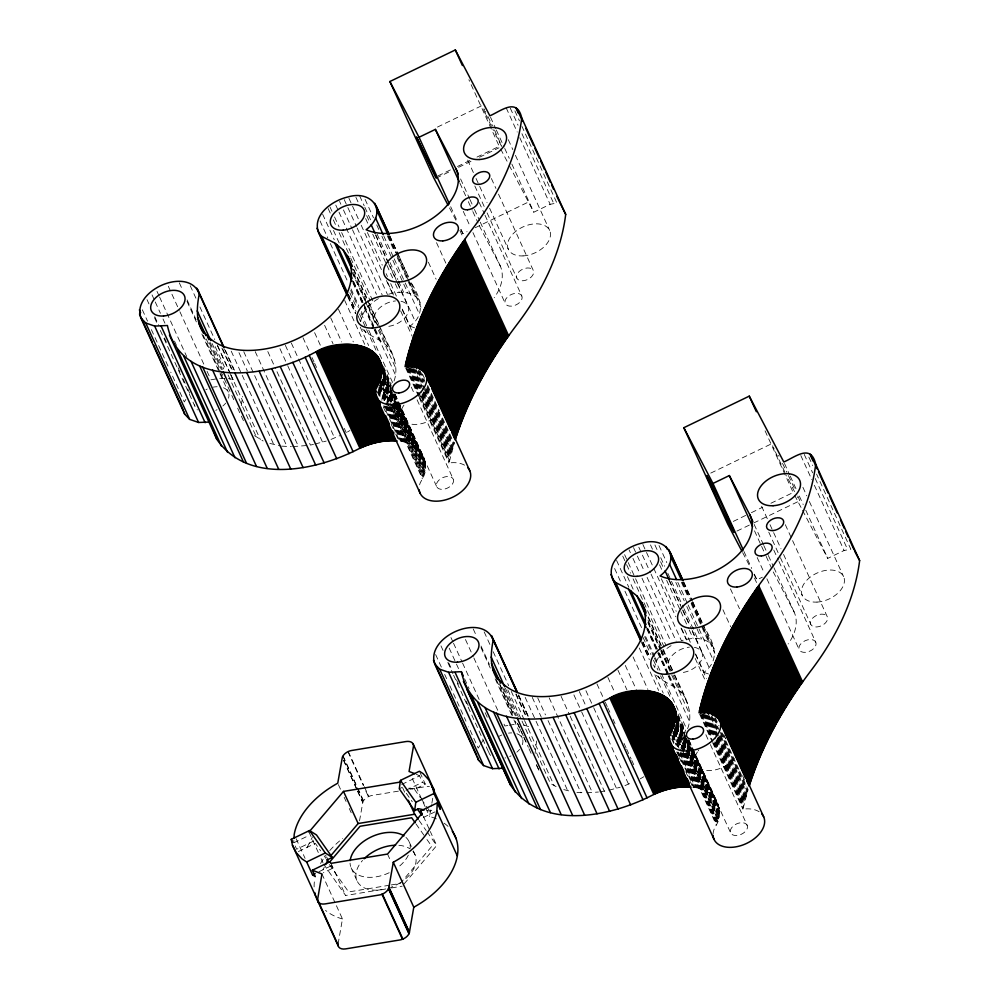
<?xml version="1.0" encoding="UTF-8"?>
<svg xmlns="http://www.w3.org/2000/svg" width="999" height="999" viewBox="0 0 999 999"><rect width="100%" height="100%" fill="white"/><g stroke="black" fill="none" stroke-linecap="round" stroke-linejoin="round"><path stroke-width="0.75" stroke-dasharray="5 3.75" d="M419.617 484.802A27.26 17.158 -24.5 0 1 420.379 482.542A53.634 33.754 -24.5 0 0 421.99 479.545C432.542 462.862 418.656 441.595 399.775 441.233L383.628 405.806M713.074 833.928A27.26 17.158 -24.5 0 1 714.322 828.733A53.634 33.754 -24.5 0 0 715.933 825.736C726.735 808.653 712 787.262 692.844 787.299M313.698 841.021L296.666 849.237L293.731 842.819L293.868 840.471M394.031 381.044C400.774 362.487 387.425 345.13 380.844 328.771M687.612 728.721C695.067 709.74 681.817 691.683 674.787 674.949M241.333 405.694L242.445 396.391M535.089 753.421L536.575 741.021M338.099 944.03L342.457 918.955L321.965 873.975M359.528 820.816L362.837 802.259A9.091 5.719 -24.5 0 1 363.361 801.111L363.536 800.823A9.091 5.719 -24.5 0 1 368.419 796.678L368.793 796.503A9.091 5.719 -24.5 0 1 372.227 795.441L400.861 790.733M436.351 818.855A75.949 47.802 -24.5 0 0 429.57 816.458L431.618 804.657M431.88 803.184L432.904 797.277M402.297 309.091L410.052 326.099C426.461 313.848 420.567 297.69 411.113 282.617M695.591 653.87L703.995 672.29C720.404 660.027 714.51 643.868 705.057 628.808M464.547 465.159A27.26 17.158 -24.5 0 0 448.976 462.987L454.483 442.282M759.128 811.737A27.26 17.158 -24.5 0 0 742.919 809.178L748.076 789.622L739.672 771.191M378.409 298.626C369.93 303.584 362.162 311.276 360.764 321.403L358.179 315.734M671.078 645.654C663.061 650.461 656.043 658.041 654.707 667.582L653.421 664.747M391.171 388.886L382.629 402.997M684.465 736.363L678.346 746.64M307.18 847.327L312.437 836.962M322.964 869.779L324.275 867.194M185.851 399.425L184.328 401.91L170.767 372.152M479.795 745.616L478.271 748.101L468.581 726.835M480.556 744.367L483.603 739.397M404.145 883.865L436.7 845.554L430.332 831.58M347.49 431.955L349.925 430.519M640.209 778.858L643.868 776.71M437.45 127.073L482.055 105.557M437.987 175.886L450.512 169.842M457.467 166.483L470.005 160.439M476.96 157.08L499.238 146.329L468.881 79.708M436.288 178.072L451.623 170.679M458.591 167.308L471.128 161.264M479.495 157.23L499.001 147.815M475.224 227.722L528.459 202.035M509.215 165.347L533.791 212.2L550.149 204.308L556.893 203.022L522.015 126.486M733.316 521.403L745.841 515.347M751.41 512.662L762.549 507.292M770.903 503.259L793.181 492.507L764.759 430.157M802.547 510.352L827.734 558.391L844.093 550.499L850.823 549.213L816.595 474.088M401.71 784.465L419.568 775.848L422.49 782.267L425.274 784.09L414.473 789.31L408.916 788.061M399.275 788.798L401.998 787.487M293.731 842.819L309.465 835.226M406.006 790.221L422.49 782.267M298.364 851.585L315.359 843.381L320.617 850.861M427.072 810.551L429.845 811.176L434.84 808.765M423.326 817.482L435.015 811.85M319.043 871.677L331.144 865.833L332.804 868.206L323.389 872.739M460.876 229.683L462.949 233.641L467.045 231.668M710.739 473.101L772.065 443.544M736.937 531.068L752.272 523.688M753.658 523.014L799.662 500.849M754.045 574.388L756.892 579.82L762.349 577.197M331.031 439.41L339.797 435.664M624.974 785.589L632.454 782.442M314.997 444.018L326.211 441.071M608.94 790.209L620.154 787.262M388.673 294.23C399.101 290.871 414.972 290.796 420.154 302.46M714.098 648.651C708.653 636.563 692.12 637.125 681.43 640.746L651.073 574.138M313.474 444.38L310.439 445.092L276.211 369.98M599.899 791.845L607.417 790.571M210.939 379.807L218.232 378.559M219.68 378.309L226.998 378.421M507.792 725.499L504.882 725.998L502.934 721.74M509.253 725.249L516.545 724L515.247 721.166M409.902 789.247L426.486 786.513A9.091 5.719 -24.5 0 1 429.408 786.425M389.622 885.201L348.639 891.945L328.546 863.348M391.146 884.952L400.249 883.453L431.768 846.365L425.661 837.661M323.614 864.16L345.629 895.491L385.364 888.948M391.471 887.936L402.172 886.175M292.769 446.615L307.455 445.467M586.713 792.794L598.413 792.032M281.593 446.141L291.346 446.628M576.898 792.457L585.289 792.806M228.459 378.621L232.842 379.233L236.451 381.056M523.863 725.012L530.394 727.235M269.855 443.419L280.307 445.904M563.798 789.597L571.665 791.62M416.296 774.262L419.568 775.848M254.508 435.651L263.124 440.984M522.027 721.103L550.449 783.466L557.067 787.162M362.525 329.108C371.178 338.124 386.176 340.184 391.82 352.859M656.468 675.299C665.122 684.315 680.119 686.375 685.764 699.05M414.473 789.31L420.454 797.814M421.303 799.025L425.574 805.107M426.423 806.318L429.845 811.176M406.293 793.256L412.275 801.76M419.093 820.491L426.136 830.519M427.01 831.767L436.7 845.554M416.046 823.988L424.787 836.413M326.461 856.917L328.209 859.415M324.126 855.856L325.886 858.353M501.461 146.079L492.919 129.47M483.941 108.716L484.602 109.952M794.63 495.254L801.822 508.978M500.674 149.038L508.503 163.986M773.251 571.94L793.581 610.889A57.13 35.952 -24.5 0 1 788.136 643.943M742.669 552.634L750.499 567.594M479.32 225.762L499.65 264.71A57.13 35.952 -24.5 0 1 494.193 297.752M449.525 207.967L456.668 221.628M485.339 111.364L485.726 112.125M487.937 116.496L492.482 125.749M491.358 126.274L486.076 115.085M494.517 130.007L501.76 146.179M536.75 765.721L539.635 771.815M485.664 114.198L482.679 107.43M808.84 457.08L812.724 465.584M804.245 454.395L812.649 472.814M815.234 478.484L847.527 549.35M800.823 455.532L811.8 479.632M814.385 485.302L844.093 550.499M802.909 487.312L806.78 495.816M809.365 501.486L843.593 576.61M784.465 463.436L789.622 474.775M790.271 476.186L796.727 490.359M799.312 496.028L803.196 504.532M805.781 510.202L827.734 558.391M785.339 524.712L827.322 616.833A9.091 5.719 -24.5 0 1 816.882 626.96A9.091 5.719 -24.5 0 1 812.899 617.882A9.091 5.719 -24.5 0 1 827.322 616.833M761.6 506.243L767.419 518.993M770.004 524.662L780.981 548.763M783.566 554.433L802.297 595.529M768.768 532.155L779.744 556.256M780.394 557.667L810.751 624.275M773.788 550.087L778.308 560.014M778.958 561.426L815.771 642.22A9.091 5.719 -24.5 0 1 805.331 652.335A9.091 5.719 -24.5 0 1 801.348 643.269A9.091 5.719 -24.5 0 1 815.771 642.22M754.183 524.438L763.586 544.992M763.873 545.691L768.106 554.92M768.393 555.619L773.276 566.258M773.925 567.669L794.28 612.337M754.52 530.844L760.988 545.017M761.625 546.428L765.509 554.932M766.158 556.356L771.965 569.105M757.205 557.542L764.31 573.126M766.895 578.796L799.2 649.662M743.968 551.473L751.723 568.481M754.307 574.15L756.892 579.82M754.47 577.996L757.055 583.666M514.91 110.901L519.43 120.817M730.456 588.873L739.497 608.716M510.302 108.204L518.056 125.212M521.94 133.716L553.583 203.172M506.231 107.929L517.207 132.03M519.792 137.7L550.149 204.308M722.951 609.777L730.706 626.785M508.316 139.71L512.837 149.638M515.422 155.307L549.65 230.419M490.521 117.245L495.691 128.584M496.328 129.995L504.083 147.003M504.732 148.426L509.253 158.341M511.838 164.011L533.791 212.2M683.741 582.042L692.132 600.461M692.782 601.885L704.407 627.384M683.603 582.067L691.995 600.499M692.644 601.91L712.662 645.854M682.592 582.529L690.983 600.948M691.633 602.36L714.884 653.383M682.142 581.942L689.248 597.527M691.832 603.196L702.809 627.297M703.458 628.708L709.914 642.881M681.405 582.355L688.511 597.951M691.096 603.621L708.541 641.882M677.821 582.355L687.512 603.608M688.161 605.032L713.348 660.302M659.04 545.566L666.783 562.574M675.824 582.417L684.228 600.849M686.812 606.518L696.503 627.772M697.14 629.195L701.66 639.11M491.396 178.521L495.929 188.449M498.501 194.118L533.391 270.654A9.091 5.719 -24.5 0 1 522.939 280.769A9.091 5.719 -24.5 0 1 518.968 271.703A9.091 5.719 -24.5 0 1 533.391 270.654M654.932 544.979L658.154 552.06M660.739 557.729L664.622 566.233M667.844 573.326L683.353 607.33M683.99 608.753L697.564 638.511M669.617 580.819L680.594 604.919M683.179 610.589L691.583 629.008M692.22 630.431L709.015 667.282M660.589 561.763L663.823 568.843M668.993 580.182L681.905 608.528M682.554 609.952L689.66 625.536M692.245 631.206L701.935 652.472M650.511 544.93L652.447 549.188M659.552 564.772L662.137 570.441M666.658 580.369L680.219 610.127M680.868 611.538L688.611 628.546M689.26 629.969L693.144 638.473M661.363 578.746L676.223 611.351M684.615 629.77L690.434 642.532M695.504 654.395L706.48 678.496M681.655 628.696L686.812 640.034M695.217 658.466L705.544 681.143M467.657 160.052L473.476 172.815M476.061 178.484L487.037 202.572M489.622 208.242L508.354 249.35M642.881 544.48L675.824 616.758M680.993 628.096L686.151 639.435M474.825 185.976L484.515 207.23M487.1 212.899L516.808 278.097M638.811 547.202L650.436 572.714M723.875 734.615L725.811 738.86M742.607 775.711L744.542 779.957M715.134 717.344L719.005 725.848M722.24 732.929L739.035 769.779M714.784 718.493L718.019 725.586M721.241 732.667L747.727 790.771M479.195 202.485L484.365 213.823M485.014 215.247L521.828 296.029A9.091 5.719 -24.5 0 1 511.388 306.144A9.091 5.719 -24.5 0 1 507.405 297.078A9.091 5.719 -24.5 0 1 521.828 296.029M713.798 718.231L719.617 730.981M720.254 732.404L747.389 791.932M712.175 716.545L717.981 729.307M720.566 734.977L747.052 793.081M711.201 716.283L717.657 730.456M720.242 736.126L746.715 794.242M633.516 547.589L636.75 554.682M637.399 556.093L644.505 571.69M647.09 577.36L676.148 641.133M710.876 717.444L716.683 730.194M719.268 735.863L746.39 795.391M709.265 715.759L718.306 735.601M718.943 737.012L746.078 796.54M708.303 715.484L717.344 735.326M717.994 736.75L745.766 797.689M707.342 715.222L717.032 736.488M717.682 737.899L745.454 798.838M706.393 714.959L745.154 799.999M705.456 714.685L714.497 734.527M717.082 740.197L744.854 801.148M460.601 178.958L469.642 198.801M469.93 199.513L473.851 208.042M474.45 209.428L479.67 220.791M480.269 222.19L500.337 266.146M704.507 714.422L715.496 738.511M716.133 739.934L744.555 802.297M629.083 549.85L630.369 552.684M632.954 558.354L639.41 572.527M641.995 578.196L670.416 640.559M703.583 714.148L713.261 735.414M715.846 741.083L744.267 803.446M702.647 713.885L712.986 736.563M715.571 742.232L743.993 804.582M459.94 183.242L465.746 195.991M468.331 201.661L472.215 210.165M472.852 211.588L478.022 222.927M701.723 713.611L712.062 736.288M714.647 741.957L743.706 805.731M701.46 714.76L711.788 737.437M714.372 743.106L743.443 806.88M700.549 714.485L712.811 741.42M713.461 742.831L743.169 808.029M699.637 714.21L711.912 741.146M712.562 742.557L742.919 809.178M624.612 554.645L634.952 577.322M635.589 578.733L665.946 645.354M705.868 734.677L709.74 743.181M710.389 744.605L747.202 825.386A9.091 5.719 -24.5 0 1 736.763 835.501A9.091 5.719 -24.5 0 1 732.779 826.435A9.091 5.719 -24.5 0 1 747.202 825.386M622.752 556.131L625.973 563.224M626.623 564.635L630.494 573.139M633.079 578.808L664.085 646.84M648.301 616.845L662.512 648.026M663.161 649.437L674.138 673.538M463.274 211.351L470.379 226.935M472.952 232.605L505.257 303.471M648.064 617.27L662.275 648.451M662.924 649.862L673.9 673.963M674.55 675.374L688.761 706.555M648.026 620.154L660.951 648.501M661.6 649.912L672.577 674M673.226 675.424L680.968 692.432M627.434 576.648L633.254 589.41M648.114 622.002L660.376 648.938M661.026 650.349L668.781 667.357M647.889 622.639L660.164 649.575M660.801 650.986L689.872 714.772M648.014 628.758L658.341 651.435M658.99 652.846L668.681 674.113M669.318 675.524L674.487 686.862M616.583 560.427L628.858 587.35M647.589 628.458L657.916 651.136M658.566 652.547L659.852 655.381M646.828 627.722L657.804 651.823M658.453 653.234L668.144 674.5M668.781 675.911L689.447 721.266M646.79 628.958L657.117 651.635M657.767 653.059L667.457 674.313M668.106 675.736L672.627 685.651M450.674 206.706L457.779 222.302M461.014 229.383L462.949 233.641M614.622 568.506L621.078 582.679M624.949 591.183L641.745 628.034M645.629 636.538L654.67 656.38M655.307 657.792L656.605 660.626M459.89 230.394L463.111 237.487M644.617 636.675L653.658 656.518M654.295 657.929L686.6 728.795M643.119 637.524L650.873 654.532M653.458 660.202L657.979 670.117M660.564 675.786L670.254 697.052M677.996 714.06L685.751 731.068M677.884 715.846L685.464 732.442M688.86 739.947L717.931 803.72M677.871 716.345L685.214 732.067M688.648 740.047L718.568 805.631M677.934 716.807L685.027 732.404M688.91 740.908L693.543 751.011M694.08 752.235L718.731 806.28M677.547 716.233L684.627 731.855M688.086 739.822L730.631 832.829M677.147 716.158L684.415 732.205M688.136 740.247L692.819 750.636M693.306 751.585L719.13 808.278M643.081 642.07L649.537 656.243M676.86 716.108L684.615 733.116M687.836 740.197L719.23 808.953M642.844 642.082L649.3 656.256M658.353 676.098L659.64 678.933M676.673 716.096L684.427 733.104M687.649 740.197L719.305 809.64M676.723 716.795L684.477 733.803M687.712 740.883L692.232 750.811M692.881 752.222L719.355 810.339M676.548 716.533L685.801 737.337M686.45 738.748L692.27 751.51M692.906 752.921L719.392 811.026M676.685 717.469L685.726 737.312M686.375 738.723L692.182 751.485M692.831 752.896L712.212 795.416M676.773 718.194L685.814 738.036M686.463 739.447L691.658 751.011M692.307 752.434L719.405 811.737M641.945 642.519L649.05 658.104M676.773 718.905L691.633 751.498M692.27 752.921L719.405 812.437M676.91 719.38L685.302 737.799M685.951 739.223L691.758 751.972M692.407 753.383L711.138 794.492M641.608 642.694L649.362 659.702M676.748 719.617L691.595 752.21M691.845 752.946L719.38 813.149M676.698 720.329L690.908 751.51M691.558 752.921L719.33 813.873M677.072 721.328L710.002 793.618M676.635 721.053L690.846 752.235M691.495 753.646L719.268 814.597M677.122 722.327L690.684 752.085M691.333 753.508L709.415 793.194M676.548 721.778L690.084 751.685M690.759 752.959L719.18 815.321M654.845 674.737L663.249 693.169M676.81 722.926L695.541 764.035M676.535 722.939L719.08 816.046M676.548 723.975L718.955 816.782M676.535 725.024L718.805 817.519M676.66 726.123L688.286 751.635L676.51 726.086M688.935 753.059L718.643 818.256M688.786 753.009L706.231 791.27M676.473 726.872L718.456 818.993M676.473 727.147L705.544 790.933M675.624 726.198L718.256 819.742M675.399 726.935L718.031 820.479M639.273 648.014L658.641 690.521M675.436 727.372L686.7 752.01M687.337 753.433L704.133 790.284M675.636 729.033L686.138 751.785M686.613 753.134L717.794 821.228M675.549 729.857L717.532 821.977M674.899 728.746L685.227 751.423M685.876 752.834L702.672 789.685M674.612 729.183L684.952 751.86M685.601 753.283L717.245 822.726M674.787 729.882L701.91 789.41M674.313 729.932L716.945 823.476M674.025 729.62L701.148 789.148M674.65 732.105L683.691 751.947M684.327 753.358L716.633 824.225M674.537 732.205L683.578 752.047M684.228 753.471L700.374 788.898M673.663 731.443L682.704 751.285M683.353 752.697L716.295 824.974M673.738 731.967L680.843 747.564M683.428 753.234L699.575 788.661M672.939 731.755L680.044 747.339M682.629 753.009L698.776 788.448M672.777 732.966L681.168 751.385M681.817 752.809L697.964 788.236M673.239 735.601L680.344 751.198M680.993 752.609L697.14 788.049M672.402 735.426L677.572 746.765M680.144 752.434L696.303 787.874M671.553 735.264L676.073 745.192M679.944 753.696L695.454 787.712M671.977 737.949L675.212 745.042M678.446 752.122L694.592 787.562M671.765 739.235L673.701 743.493M677.572 751.997L693.718 787.424M676.698 751.872L678.633 756.118M679.283 757.542L682.504 764.622M685.739 771.715L687.674 775.961M690.259 781.63L692.195 785.888M633.054 656.917L647.914 689.51M436.513 242.682L446.203 263.936M625.287 665.446L636.276 689.547M617.906 670.067L626.96 689.897M428.359 262.175L436.113 279.183M607.904 677.434L615.009 693.031M596.94 683.903L604.695 700.911M605.332 702.322L607.267 706.58M607.916 707.991L609.852 712.25M613.086 719.33L615.022 723.588M624.063 743.431L625.998 747.677M626.648 749.1L631.168 759.015M631.818 760.439L633.753 764.685M389.797 235.851L398.189 254.27M398.838 255.694L408.529 276.948M389.66 235.889L408.391 276.985M410.976 282.655L418.718 299.663M388.648 236.338L397.04 254.757M397.689 256.181L420.941 307.205M388.199 235.752L408.866 281.106M409.515 282.53L415.971 296.703M387.475 236.176L394.58 251.76M397.152 257.43L414.597 295.704M383.878 236.164L393.569 257.43M394.218 258.841L404.545 281.518M405.194 282.942L419.405 314.123M365.097 199.388L373.489 217.807M376.723 224.9L379.308 230.569M381.893 236.239L392.22 258.916M392.869 260.327L407.729 292.919M585.938 690.696L593.044 706.293M593.693 707.704L628.571 784.24M359.69 195.954L364.223 205.869M364.86 207.293L370.679 220.042M377.135 234.216L387.475 256.893M390.047 262.562L397.802 279.57M398.451 280.994L403.621 292.332M375.674 234.64L415.072 321.091M366.658 215.572L369.88 222.665M375.699 235.414L387.962 262.35M388.611 263.761L397.015 282.193M397.652 283.604L407.992 306.281M355.919 197.327L358.504 202.997M365.609 218.581L368.194 224.251M372.714 234.178L386.276 263.936M386.925 265.359L392.732 278.109M395.317 283.778L399.2 292.282M579.308 691.533L586.413 707.117M367.42 232.567L382.28 265.16M386.151 273.664L387.45 276.498M390.671 283.579L396.491 296.341M402.21 309.628L412.537 332.305M387.712 282.517L393.519 295.267M400.624 310.864L412.25 336.376M348.938 198.289L358.629 219.555M361.213 225.225L381.88 270.579M386.401 280.494L392.22 293.256M573.901 694.879L581.006 710.464M581.643 711.887L616.52 788.423M344.218 199.6L356.493 226.536M357.13 227.947L387.487 294.568M422.477 373.988L424.413 378.234M427.647 385.327L439.273 410.839M442.507 417.919L454.133 443.431M420.192 370.891L424.725 380.806M427.297 386.476L453.783 444.592M419.205 370.629L424.375 381.968M426.96 387.637L453.446 445.741M418.231 370.367L423.401 381.705M426.623 388.786L453.109 446.903M417.894 371.516L423.064 382.854M425.649 388.524L452.784 448.052M339.573 201.411L340.871 204.246M343.456 209.915L351.848 228.334M352.497 229.758L382.205 294.955M416.283 369.83L424.675 388.261M425.324 389.672L452.46 449.2M415.322 369.568L423.713 387.999M424.363 389.41L452.135 450.349M413.711 367.882L422.102 386.313M424.687 391.983L451.823 451.511M413.399 369.031L423.089 390.297M423.738 391.708L451.511 452.659M412.45 368.768L420.854 387.2M423.439 392.869L451.211 453.808M561.113 696.328L569.505 714.747M570.154 716.171L604.383 791.283M411.513 368.506L420.554 388.349M423.139 394.018L450.911 454.957M410.577 368.231L421.553 392.332M422.202 393.743L450.611 456.106M335.776 205.082L338.361 210.752M339.011 212.175L376.473 294.368M409.64 367.969L419.33 389.223M421.915 394.892L450.324 457.255M408.703 367.694L419.043 390.372M421.628 396.041L450.049 458.404M408.429 368.843L420.055 394.355M420.704 395.766L449.775 459.552M407.517 368.569L449.5 460.701M406.605 368.294L418.881 395.229M419.518 396.64L449.238 461.838M405.694 368.032L418.618 396.378M419.255 397.789L448.976 462.987M330.02 207.043L331.968 211.288M334.553 216.958L339.073 226.885M341.658 232.555L373.301 301.998M411.276 387.075L414.51 394.168M417.095 399.837L453.259 479.195A9.091 5.719 -24.5 0 1 442.819 489.323A9.091 5.719 -24.5 0 1 438.836 480.244A9.091 5.719 -24.5 0 1 453.259 479.195M328.159 208.529L330.744 214.198M333.329 219.867L336.551 226.96M339.136 232.63L350.125 256.718M350.761 258.142L370.142 300.662M549.163 697.814L592.444 792.769M353.721 269.243L368.569 301.835M369.218 303.259L380.194 327.347M353.484 269.668L367.045 299.425M367.694 300.849L394.817 360.364M353.446 272.54L365.721 299.475M368.294 305.145L378.633 327.822M379.283 329.233L387.025 346.241M333.491 230.469L339.31 243.219M353.521 274.4L374.837 321.166M352.01 272.203L364.922 300.549M365.572 301.973L375.911 324.65M378.484 330.319L395.929 368.581M353.421 281.156L380.544 340.684M322.64 214.236L334.265 239.748M353.646 282.267L363.973 304.945M364.623 306.368L365.921 309.203M352.884 281.543L363.861 305.632M364.51 307.055L374.2 328.309M374.837 329.732L395.517 375.075M352.847 282.779L361.888 302.622M364.473 308.291L373.514 328.134M374.163 329.545L378.683 339.473M537.712 697.876L545.466 714.884M548.051 720.554L580.993 792.831M320.03 220.904L327.784 237.912M330.369 243.581L348.451 283.254M351.036 288.923L358.791 305.931M361.376 311.601L362.662 314.435M350.674 290.484L358.416 307.492M361.001 313.162L368.107 328.758M368.756 330.169L392.657 382.617M349.825 292.757L356.93 308.341M359.515 314.011L365.971 328.184M366.621 329.608L376.948 352.285M383.416 366.458L391.158 383.466M383.042 367.62L391.171 385.439M395.042 393.943L424.425 458.803M383.079 368.344L391.096 386.213M394.905 394.243L424.8 460.089M383.604 370.042L390.696 385.664M394.593 394.143L436.688 486.65M383.092 369.293L390.959 386.975M394.193 394.068L425.199 462.087M383.379 370.429L391.059 387.649M394.355 394.53L398.801 404.657M399.525 405.869L425.287 462.774M532.267 697.377L541.308 717.22M348.489 294.468L355.594 310.065M383.379 371.328L391.133 388.336M393.718 394.006L425.362 463.461M348.264 294.48L356.006 311.488M358.591 317.158L360.527 321.403M364.41 329.907L365.696 332.742M383.092 370.829L390.846 387.837M394.068 394.93L398.589 404.845M399.238 406.268L419.268 450.199M383.254 371.765L390.996 388.773M393.581 394.443L398.289 404.62M398.751 405.769L425.412 464.148M383.391 372.702L392.432 392.545M393.069 393.956L425.449 464.847M383.479 373.426L390.584 389.011M393.169 394.68L397.689 404.607M398.339 406.019L425.462 465.546M383.504 373.651L390.609 389.235M393.194 394.905L397.714 404.82M398.364 406.243L417.744 448.763M348.002 296.328L355.756 313.336M383.479 374.126L392.008 393.032M392.52 393.968L425.462 466.258M347.677 296.516L355.419 313.524M383.454 374.837L391.845 393.269M392.495 394.68L397.015 404.607M397.664 406.019L425.437 466.97M383.054 374.163L416.645 447.864M383.129 375.149L425.387 467.682M383.341 376.286L396.253 404.632M396.903 406.044L425.324 468.406M383.179 376.136L394.805 401.648M397.39 407.317L415.472 447.003M383.254 377.01L396.166 405.357M396.815 406.768L425.237 469.13M360.264 327.135L368.656 345.567M383.216 377.147L414.872 446.59M383.154 377.734L396.066 406.081M396.715 407.505L425.137 469.855M383.241 378.171L414.248 446.203M383.666 379.882L425.012 470.591M383.254 379.208L395.517 406.131M396.166 407.555L413.611 445.816M382.879 379.208L395.154 406.131M395.804 407.555L424.862 471.328M383.241 380.257L393.581 402.922M394.218 404.345L412.949 445.442M382.58 379.895L424.7 472.065M381.88 379.27L424.513 472.802M382.33 381.431L393.306 405.519M393.956 406.943L424.313 473.551M381.843 380.631L392.17 403.309M392.819 404.732L410.901 444.418M344.68 300.399L364.697 344.343M381.768 381.73L424.088 474.3M381.218 381.506L392.195 405.594M392.844 407.018L423.851 475.037M525.174 697.377L567.794 790.921M381.044 381.431L390.734 402.684M391.383 404.108L409.465 443.793M379.67 379.42L423.588 475.786M379.383 380.169L389.248 402.122M391.658 407.093L423.301 476.535M379.732 382.33L388.773 402.172M389.423 403.596L423.002 477.285M380.731 384.852L388.474 401.86M391.059 407.53L407.205 442.957M380.057 384.503L387.812 401.511M390.397 407.18L422.689 478.046M379.945 384.603L387.699 401.61M390.284 407.28L406.431 442.719M379.72 385.252L388.761 405.094M389.41 406.506L422.352 478.796M379.807 385.789L388.848 405.631M389.485 407.043L405.644 442.482M379.645 386.988L388.037 405.407M388.686 406.83L404.832 442.257M378.833 386.775L387.225 405.207M387.874 406.618L404.021 442.058M378.646 387.999L386.401 405.007M387.05 406.431L403.196 441.858M518.693 695.117L528.371 716.37M378.459 389.248L382.979 399.163M386.213 406.256L402.36 441.683M378.259 390.497L382.13 399.001M385.364 406.094L401.511 441.521M516.096 693.83L526.423 716.508M378.047 391.77L381.918 400.274M384.503 405.944L400.649 441.371M515.834 694.305L526.161 716.982M377.172 391.633L380.407 398.713M383.404 407.105L386.625 414.185M391.146 424.113L395.03 432.617M395.666 434.028L398.901 441.121M338.474 309.315L353.321 341.908M484.165 631.88L490.621 646.053M493.206 651.723L508.703 685.739M511.288 691.408L524.2 719.755M524.562 720.616L554.27 785.813M507.817 689.922L521.391 719.692M505.382 688.224L518.294 716.57M504.095 688.686L516.371 715.621M502.447 687.462L515.372 715.808M499.512 683.741L513.723 714.922M517.594 723.426L523.414 736.176M524.063 737.599L527.285 744.68M536.326 764.522L539.56 771.615M499.937 684.939L514.148 716.121M517.382 723.201L519.318 727.459M519.967 728.87L523.189 735.963M523.838 737.374L528.359 747.302M529.008 748.713L532.23 755.806M473.264 629.033L476.498 636.126M481.019 646.041L489.41 664.472M496.515 680.057L512.662 715.496M330.706 317.844L341.683 341.945M480.969 647.602L490.646 668.855M495.167 678.783L513.261 718.468M513.898 719.879L522.302 738.311M324.613 325.287L333.017 343.718M465.472 639.535L473.226 656.543M473.876 657.966L497.777 710.401M314.61 332.667L321.066 346.84M450.949 637.562L452.884 641.82M453.521 643.231L461.925 661.663M462.574 663.074L480.007 701.348M485.177 712.687L488.411 719.767M464.585 678.771L469.105 688.686M449.2 648.151L458.891 669.405M302.997 337.712L309.453 351.885M312.038 357.555L313.973 361.8M314.623 363.224L316.558 367.47M329.483 395.816L331.418 400.075M344.33 428.421L346.278 432.667M440.971 645.854L443.556 651.523M448.726 662.861L451.948 669.942M456.468 679.869L458.404 684.115M466.158 701.123L468.094 705.381M447.814 662.487L452.972 673.826M453.621 675.249L489.148 753.196M435.639 654.557L442.095 668.731M444.68 674.4L446.615 678.646M449.85 685.739L465.996 721.166M291.346 343.094L334.628 438.062M285.364 345.342L292.47 360.939M279.957 348.688L287.063 364.285M287.7 365.696L322.59 442.232M267.807 351.561L275.562 368.569M255.22 351.623L298.501 446.578M243.768 351.685L287.05 446.64M238.973 352.61L247.365 371.029M231.231 351.186L241.558 373.863M242.208 375.287L273.851 444.73M420.005 772.527L425.274 784.09M225.387 350.349L234.44 370.192M224.488 349.038L234.153 370.354M222.802 349.063L232.48 370.317M221.89 348.114L232.218 370.791M190.222 285.689L196.029 298.451M199.912 306.955L214.76 339.548M217.345 345.217L230.27 373.564M230.906 374.975L232.842 379.233M217.707 346.079L229.982 373.014M230.619 374.425L260.339 439.622M412.275 778.508L425.087 806.618M425.724 808.029L429.57 816.458M215.172 346.566L225.499 369.243M228.084 374.912L256.506 437.275M212.088 343.456L223.714 368.968M210.152 342.507L222.427 369.43M209.153 342.694L221.428 369.618M206.219 338.973L231.194 394.031M231.83 395.442L233.766 399.7M237.65 408.204L244.967 424.001M423.326 816.22L429.695 830.181M179.321 282.854L182.555 289.935M187.075 299.862L196.116 319.705M203.222 335.289L220.017 372.14M220.667 373.551L222.602 377.809M187.025 301.411L197.352 324.088M201.873 334.016L219.318 372.277M219.967 373.688L228.359 392.12M402.597 787.687L405.769 794.667M168.307 286.263L179.283 310.364M179.932 311.775L204.47 365.634M207.055 371.303L210.29 378.384M409.203 841.92L412.724 849.625M413.311 850.911L415.06 854.769M157.005 291.383L158.941 295.629M159.59 297.053L186.713 356.568M174.513 341.084L176.448 345.342M152.035 294.88L154.62 300.549M155.257 301.96L160.427 313.299M163.012 318.968L164.947 323.226M147.028 299.663L148.963 303.921M154.783 316.671L158.654 325.174M164.473 337.937L166.408 342.182M178.034 367.694L179.97 371.94M183.204 379.033L185.14 383.279M187.725 388.948L189.66 393.206M154.508 317.719L157.742 324.8M160.327 330.469L195.205 407.005A18.169 11.439 -24.5 0 0 196.129 408.554M348.289 751.523L363.661 785.264M364.31 786.663L368.793 796.503M347.927 751.698L363.299 785.439M365.859 791.058L368.419 796.678M142.345 309.79L147.515 321.129M151.386 329.633L168.182 366.483M343.044 755.856L357.13 786.775M357.767 788.174L363.536 800.823M342.869 756.143L363.361 801.111M387.525 854.058L390.709 861.038M343.619 760.102L357.068 789.622M357.704 791.021L362.837 802.259M343.531 760.389L356.98 789.897M357.617 791.308L362.737 802.547M338.386 784.627L340.959 790.246M344.156 797.277L346.079 801.485M349.275 808.516L351.198 812.736M351.111 867.794L356.968 880.643M330.994 863.361L345.629 895.491M331.631 865.634L332.804 868.206M308.978 832.042L318.519 852.984M321.066 858.578L322.977 862.761M296.116 838.685L305.082 858.366M708.478 673.95A57.13 35.952 -24.5 0 1 703.995 672.29M734.153 758.291A22.715 14.298 -24.5 0 1 704.732 770.266A22.715 14.298 -24.5 0 1 697.764 751.46M698.214 750.848A22.715 14.298 -24.5 0 1 698.701 750.237M716.87 739.31A22.715 14.298 -24.5 0 1 725.798 738.623M694.405 647.34A18.169 11.439 -24.5 0 1 701.348 660.302A18.169 11.439 -24.5 0 1 681.93 672.627M671.803 670.804A18.169 11.439 -24.5 0 1 670.903 657.03A18.169 11.439 -24.5 0 1 689.447 647.14M516.958 733.741A18.169 11.439 -24.5 0 1 522.065 745.379M519.592 749.362A18.169 11.439 -24.5 0 1 516.845 752.147M510.964 755.918A18.169 11.439 -24.5 0 1 509.665 756.505M505.644 757.854A18.169 11.439 -24.5 0 1 504.97 758.016M490.671 755.431A18.169 11.439 -24.5 0 1 489.797 754.37M489.56 753.995A18.169 11.439 -24.5 0 1 488.723 751.91M499.213 736.226A18.169 11.439 -24.5 0 1 501.785 734.989M508.491 733.129A18.169 11.439 -24.5 0 1 511.75 732.904M797.851 496.028A31.806 0.849 64.3 0 1 797.439 497.19M794.53 491.633A31.806 0.849 64.3 0 1 786.55 475.549M784.914 472.177A31.806 0.849 64.3 0 1 774.45 449.687M774.15 449.013A31.806 0.849 64.3 0 1 773.363 447.19M772.939 446.178A31.806 0.849 64.3 0 1 772.751 445.729M778.521 455.369A31.806 0.849 64.3 0 1 778.983 456.293M782.504 463.361A31.806 0.849 64.3 0 1 786.812 472.215M788.423 475.586A31.806 0.849 64.3 0 1 795.541 490.821M401.036 301.261A18.169 11.439 -24.5 0 1 407.142 314.61A18.169 11.439 -24.5 0 1 387.325 326.498M377.859 324.613A18.169 11.439 -24.5 0 1 376.96 310.839A18.169 11.439 -24.5 0 1 395.504 300.949M439.735 412.712A22.715 14.298 -24.5 0 1 410.089 423.926A22.715 14.298 -24.5 0 1 404.283 404.657M422.927 393.119A22.715 14.298 -24.5 0 1 431.093 392.37M414.535 327.772A57.13 35.952 -24.5 0 1 410.052 326.099M223.514 387.749A18.169 11.439 -24.5 0 1 228.496 398.189M225.662 403.184A18.169 11.439 -24.5 0 1 222.902 405.956M217.033 409.74A18.169 11.439 -24.5 0 1 215.722 410.327M197.44 409.877A18.169 11.439 -24.5 0 1 197.078 409.578M194.78 405.731A18.169 11.439 -24.5 0 1 194.63 404.82M205.894 389.71A18.169 11.439 -24.5 0 1 207.18 389.086M213.212 387.162A18.169 11.439 -24.5 0 1 217.17 386.725M342.457 918.955A75.949 47.802 -24.5 0 1 325.524 910.376M314.123 886.912A75.949 47.802 -24.5 0 1 314.697 879.445M320.554 863.473A75.949 47.802 -24.5 0 1 326.086 855.057M329.77 850.561A75.949 47.802 -24.5 0 1 342.582 838.511M444.143 823.213A75.949 47.802 -24.5 0 1 448.663 826.997M405.969 837.412A31.806 20.017 -24.5 0 1 410.227 848.238M408.304 855.194A31.806 20.017 -24.5 0 1 398.576 866.895M389.198 872.726A31.806 20.017 -24.5 0 1 350.062 863.148M412.962 851.435A31.806 20.017 -24.5 0 1 403.484 880.481M400.474 882.567A31.806 20.017 -24.5 0 1 390.447 887.487M385.739 888.923A31.806 20.017 -24.5 0 1 358.803 883.678A31.806 20.017 -24.5 0 1 362.55 860.439M398.876 845.316A31.806 20.017 -24.5 0 1 409.827 848.713M528.121 716.495L517.782 693.818L528.096 716.533M816.995 602.097A22.715 14.298 -24.5 0 0 843.818 577.122A22.715 14.298 -24.5 0 0 808.029 578.995A22.715 14.298 -24.5 0 0 816.995 602.097M523.051 255.906A22.715 14.298 -24.5 0 0 549.875 230.931A22.715 14.298 -24.5 0 0 514.085 232.804A22.715 14.298 -24.5 0 0 523.051 255.906"/><path stroke-width="1.5" d="M420.392 811.063L422.053 813.423L387.525 854.058L330.994 863.361L329.87 861.775L312.387 870.216L321.965 873.975L317.532 899.887A9.091 5.719 -24.5 0 0 317.62 900.673L317.682 900.923A9.091 5.719 -24.5 0 0 325.05 903.92L379.295 894.992A9.091 5.719 -24.5 0 0 381.993 894.255L382.367 894.093A9.091 5.719 -24.5 0 0 388.461 888.748L388.586 888.461A9.091 5.719 -24.5 0 0 388.861 887.599L393.281 862.237A75.949 47.802 -24.5 0 0 436.838 810.988L437.287 802.909L420.392 811.063L422.152 814.922M452.335 831.343A75.949 47.802 -24.5 0 1 413.786 907.217L409.365 932.579A9.091 5.719 -24.5 0 1 409.091 933.441L408.966 933.728A9.091 5.719 -24.5 0 1 402.859 939.072L402.485 939.222A9.091 5.719 -24.5 0 1 399.8 939.972L345.542 948.9A9.091 5.719 -24.5 0 1 338.186 945.903L338.124 945.653A9.091 5.719 -24.5 0 1 338.037 944.854L338.099 944.03M293.993 838.086L294.205 834.465A75.949 47.802 -24.5 0 1 337.749 783.216L342.332 757.292A9.091 5.719 -24.5 0 1 342.869 756.143L343.044 755.856A9.091 5.719 -24.5 0 1 347.927 751.698L348.289 751.523A9.091 5.719 -24.5 0 1 351.735 750.474L405.994 741.545A9.091 5.719 -24.5 0 1 413.174 744.055L433.766 789.272A9.091 5.719 -24.5 0 1 433.991 790.821M203.634 333.304C195.579 321.516 196.678 307.105 199.276 293.818C188.411 265.509 131.656 290.347 140.747 317.719L184.665 414.098L189.66 419.38L198.589 422.465L210.09 422.04M497.352 679.27C489.535 667.482 490.646 653.209 493.219 639.997C482.355 611.7 425.599 636.538 434.69 663.91L478.608 760.276L483.603 765.571L492.532 768.656L504.033 768.219M456.143 838.76L428.908 779.944L423.077 773.626L419.418 771.24L400.437 780.406L399.275 788.798L414.647 810.676L418.731 808.703L424.288 809.939M414.647 810.676L415.809 802.272L400.437 780.406M455.194 439.972C468.456 398.052 490.534 359.34 517.032 324.438A317.095 199.55 -24.5 0 0 565.696 214.385L521.765 118.019C517.082 97.44 501.798 110.527 489.872 115.834L455.319 49.95L389.885 81.518L419.031 137.263L435.389 129.383L455.719 168.332A57.13 35.952 -24.5 0 1 432.555 218.282A57.13 35.952 -24.5 0 1 366.133 229.733C388.636 212.525 372.377 189.66 348.289 196.878C332.792 200.225 311.775 214.735 318.606 232.73L347.028 295.092M746.553 780.481L749.138 786.151C762.399 744.243 784.477 705.531 810.976 670.616A317.095 199.55 -24.5 0 0 859.627 560.576L815.708 464.198C811.026 443.631 795.741 456.718 783.815 462.013L749.262 396.141L683.828 427.709L712.974 483.454L729.332 475.561L749.662 514.51A57.13 35.952 -24.5 0 1 726.498 564.46A57.13 35.952 -24.5 0 1 660.077 575.911C682.579 558.703 666.308 535.839 642.232 543.056C626.735 546.403 605.719 560.926 612.549 578.921L640.971 641.283M521.765 118.019A317.095 199.55 -24.5 0 1 473.114 228.059C441.858 269.255 416.583 315.921 405.045 366.608A27.26 17.158 -24.5 0 1 426.236 382.892A27.26 17.158 -24.5 0 1 394.305 404.732A27.26 17.158 -24.5 0 1 376.461 386.163A53.634 33.754 -24.5 0 0 378.072 383.166C396.441 343.843 339.685 336.338 315.996 351.885A53.634 33.754 -24.5 0 0 313.137 353.284C269.555 377.085 181.356 390.422 167.407 325.499L154.67 326.086L145.742 323.002L140.747 317.719M815.708 464.198A317.095 199.55 -24.5 0 1 767.045 574.25C735.801 615.434 710.526 662.1 698.988 712.799A27.26 17.158 -24.5 0 1 720.179 729.083A27.26 17.158 -24.5 0 1 688.249 750.923A27.26 17.158 -24.5 0 1 670.404 732.354A53.634 33.754 -24.5 0 0 672.015 729.357C690.384 690.034 633.628 682.529 609.939 698.076A53.634 33.754 -24.5 0 0 607.08 699.475C563.486 723.276 475.299 736.6 461.351 671.678L448.613 672.277L439.685 669.193L434.69 663.91M325.587 864.597L328.209 859.415L332.305 857.442L316.521 834.989L309.503 830.531L291.258 839.335L292.457 845.254L315.884 896.652M308.978 832.042L343.506 791.408L400.05 782.105M330.519 856.031L358.142 823.526L414.685 814.222L418.206 819.242M329.533 862.187L360.065 826.26L411.675 817.769L415.172 822.739M169.443 335.052L216.721 439.148C247.665 484.74 315.272 470.854 357.068 449.662A53.634 33.754 -24.5 0 1 359.927 448.264C371.478 442.907 384.34 439.835 397.115 440.921M466.745 688.96L510.664 785.326C541.595 830.931 609.215 817.045 651.011 795.853A53.634 33.754 -24.5 0 1 653.858 794.455C665.421 789.098 678.284 786.026 691.058 787.112M415.809 802.272L433.978 793.506L432.729 787.349M292.457 845.254L296.266 852.671L302.098 858.978L306.668 861.975L325.287 852.984L332.305 857.442M306.668 861.975L312.525 874.824L315.135 873.563M414.847 773.701L409.066 771.478L413.436 746.403A9.091 5.719 -24.5 0 0 413.274 744.292L413.174 744.055M318.606 232.73L321.778 236.363L334.765 243.094L343.107 249.862L347.902 256.481L352.422 266.408M612.549 578.921L615.721 582.554L628.708 589.285L637.05 596.053L641.845 602.672L645.716 611.176M312.525 874.824L315.309 876.635L312.387 870.216M198.888 323.164C213.948 358.042 261.513 353.733 290.709 341.683C322.689 328.883 363.811 294.992 347.902 256.481M492.832 669.355C507.892 704.233 555.444 699.912 584.652 687.861C616.633 675.062 657.754 641.183 641.845 602.672M417.395 809.053L421.665 815.122M309.503 830.531L325.287 852.984M326.76 859.602L328.509 862.1M854.657 551.173L859.627 560.576M565.696 214.385L556.843 196.491M741.957 551.273L727.747 524.088L683.828 427.709M448.101 205.232L433.803 177.897L389.885 81.518M810.738 454.807L817.194 468.981M818.493 471.815L828.183 493.069M829.47 495.904L837.224 512.912M840.459 520.004L844.33 528.508M845.616 531.343L848.201 537.012M849.5 539.847L854.02 549.762M809.789 453.871L813.024 460.951M749.262 396.141L756.368 411.725M749.662 514.51L752.896 521.603M729.332 475.561L752.584 526.585M712.974 483.454L743.331 550.062M758.678 585.601L802.609 681.98M757.866 586.738L801.797 683.116M757.067 587.887L800.986 684.253M756.268 589.023L800.187 685.401M755.469 590.159L799.387 686.538M754.67 591.308L798.588 687.687M753.883 592.457L797.801 688.823M753.096 593.593L797.027 689.972M752.322 594.742L796.24 691.121M751.548 595.891L795.466 692.27M750.773 597.04L794.704 693.418M750.012 598.189L793.93 694.555M749.25 599.338L793.169 695.704M748.501 600.486L792.419 696.852M747.751 601.635L791.67 698.001M747.002 602.784L790.921 699.163M746.265 603.933L790.184 700.311M745.529 605.082L789.447 701.46M744.792 606.231L788.711 702.609M516.795 108.616L522.614 121.379M525.836 128.459L533.591 145.467M534.89 148.302L539.41 158.217M540.696 161.051L544.567 169.555M545.866 172.39L550.387 182.317M551.673 185.152L553.621 189.398M744.068 607.392L787.986 703.758M515.846 107.68L518.431 113.349M743.343 608.541L787.262 704.919M742.632 609.69L786.55 706.068M741.92 610.851L785.838 707.23M741.208 612L785.127 708.378M740.509 613.161L784.427 709.527M739.809 614.31L783.728 710.689M739.11 615.471L783.041 711.85M738.423 616.62L782.354 712.999M737.749 617.782L781.668 714.16M737.062 618.943L780.993 715.321M736.388 620.092L780.319 716.47M735.726 621.253L779.645 717.632M735.064 622.414L778.983 718.793M734.402 623.576L778.321 719.954M733.753 624.737L777.672 721.103M733.104 625.886L777.022 722.265M732.454 627.047L776.373 723.426M731.817 628.209L775.736 724.587M731.181 629.37L775.099 725.749M730.556 630.531L774.475 726.91M729.932 631.693L773.85 728.071M729.307 632.854L773.238 729.233M728.696 634.015L772.614 730.394M728.084 635.177L772.015 731.555M727.484 636.338L771.403 732.717M726.885 637.499L770.803 733.878M726.285 638.661L770.217 735.039M725.699 639.822L769.63 736.201M725.124 640.996L769.043 737.362M455.319 49.95L462.425 65.534M724.537 642.157L768.456 738.536M723.963 643.319L767.894 739.697M723.401 644.48L767.319 740.858M722.839 645.641L766.757 742.02M722.277 646.803L766.196 743.181M721.728 647.964L765.646 744.342M721.178 649.138L765.097 745.504M720.629 650.299L764.547 746.678M720.092 651.46L764.01 747.839M719.555 652.622L763.473 749M719.03 653.783L762.949 750.162M718.506 654.944L762.424 751.323M717.994 656.118L761.912 752.484M670.179 552.272L683.091 580.619M668.743 549.475L682.305 579.245M717.482 657.28L761.4 753.658M670.953 557.017L681.293 579.695M665.996 546.503L667.282 549.338M716.97 658.441L760.888 754.819M716.47 659.602L760.389 755.981M715.971 660.764L759.889 757.142M715.471 661.925L759.402 758.303M714.984 663.099L758.915 759.465M669.43 563.923L676.535 579.52M714.51 664.26L758.428 760.626M714.035 665.421L757.954 761.8M713.561 666.583L757.479 762.961M713.086 667.744L757.017 764.123M712.637 668.905L756.555 765.284M712.175 670.067L756.093 766.445M711.725 671.228L755.644 767.607M665.097 570.904L668.968 579.408M711.276 672.389L755.194 768.768M710.838 673.551L754.757 769.929M710.401 674.712L754.32 771.091M709.977 675.873L753.895 772.252M709.552 677.035L753.471 773.413M709.128 678.196L753.046 774.575M708.716 679.357L752.634 775.736M708.303 680.519L752.222 776.885M707.904 681.68L751.822 778.046M707.504 682.829L751.423 779.208M707.105 683.99L751.036 780.369M706.718 685.152L750.636 781.53M706.343 686.313L750.261 782.679M705.956 687.462L749.887 783.84M705.581 688.623L749.512 785.002M719.779 720.491L763.698 816.87M705.219 689.785L719.43 720.953M720.716 723.788L745.266 777.647M704.857 690.933L717.132 717.869M704.507 692.095L715.484 716.183M704.145 693.244L714.485 715.921M703.808 694.405L712.849 714.248M703.458 695.554L712.512 715.396M703.134 696.703L710.876 713.711M702.796 697.864L709.902 713.448M702.472 699.013L708.928 713.186M702.16 700.162L708.616 714.335M701.835 701.31L707.005 712.649M701.535 702.472L706.056 712.387M701.223 703.621L705.107 712.125M700.923 704.77L704.807 713.274M455.719 168.332L458.304 174.001M700.636 705.918L703.87 712.999M700.349 707.067L702.934 712.737M700.062 708.216L702.01 712.462M435.389 129.383L459.29 181.818M699.787 709.365L701.086 712.2M699.525 710.501L700.811 713.336M644.842 610.177L646.128 613.011M637.05 596.053L646.091 615.896M630.569 590.484L646.066 624.5M628.708 589.285L646.141 627.547M419.031 137.263L449.388 203.871M464.735 239.41L508.666 335.789M463.936 240.559L507.854 336.925M463.124 241.696L507.042 338.074M462.325 242.832L506.243 339.21M672.889 704.919L676.123 712M671.852 703.196L676.086 712.262M671.465 702.634L676.111 712.737M670.654 701.56L675.811 712.899M670.217 701.036L676.023 713.786M669.755 700.511L675.574 713.274M461.526 243.981L505.444 340.359M615.721 582.554L641.558 639.248M669.28 700.012L675.736 714.185M668.793 699.525L675.898 715.109M668.281 699.038L676.036 716.046M667.757 698.576L675.511 715.584M610.938 574.487L640.646 639.685M460.726 245.117L504.657 341.496M667.22 698.114L675.611 716.545M666.658 697.664L675.699 717.507M666.083 697.24L675.774 718.493M665.496 696.815L675.824 719.492M459.94 246.266L503.858 342.645M664.884 696.403L675.873 720.504M664.26 696.016L675.886 721.528M663.623 695.629L675.249 721.141M459.153 247.415L503.084 343.793M662.974 695.254L675.249 722.19M662.3 694.904L674.575 721.827M458.379 248.551L502.297 344.93M661.625 694.555L674.537 722.901M660.926 694.23L675.137 725.399M660.214 693.905L674.425 725.087M457.604 249.7L501.523 346.079M659.49 693.606L674.337 726.198M658.753 693.306L673.601 725.911M456.83 250.849L500.761 347.227M657.991 693.031L674.138 728.471M657.23 692.769L673.376 728.209M456.068 251.998L499.987 348.376M656.455 692.519L672.602 727.959M455.307 253.147L499.238 349.525M655.656 692.295L672.452 729.133M654.857 692.07L672.29 730.331M454.557 254.295L498.476 350.674M654.045 691.857L672.127 731.543M653.209 691.67L671.303 731.355M453.808 255.444L497.727 351.823M652.372 691.495L671.103 732.592M651.523 691.333L670.903 733.853M453.059 256.593L496.978 352.972M650.674 691.183L670.691 735.114M452.322 257.742L496.241 354.121M649.8 691.046L669.817 734.989M648.925 690.933L669.592 736.288M451.585 258.891L495.504 355.269M648.026 690.821L669.992 739.01M450.849 260.052L494.767 356.418M647.14 690.734L672.964 747.427M676.198 754.507L678.134 758.765M681.368 765.846L683.953 771.515M687.175 778.608L689.123 782.854M670.104 742.944L714.023 839.322M646.228 690.659L690.147 787.037M450.124 261.201L494.043 357.58M645.317 690.596L689.235 786.975M449.4 262.35L493.319 358.728M644.392 690.559L688.311 786.925M643.456 690.521L687.374 786.9M448.688 263.511L492.607 359.877M642.519 690.509L686.438 786.887M447.977 264.66L491.895 361.039M641.57 690.509L685.501 786.887M447.265 265.821L491.183 362.187M640.621 690.521L684.54 786.9M446.565 266.97L490.484 363.349M639.66 690.546L683.591 786.925M638.698 690.596L682.629 786.975M445.866 268.132L489.785 364.498M637.737 690.659L681.655 787.025M445.179 269.28L489.098 365.659M636.763 690.721L680.681 787.1M444.48 270.442L488.411 366.82M635.776 690.821L679.695 787.187M443.806 271.591L487.724 367.969M634.79 690.921L678.721 787.299M443.119 272.752L487.05 369.131M633.803 691.033L677.734 787.412M632.817 691.171L676.735 787.549M442.457 273.913L486.376 370.292M631.818 691.32L675.749 787.687M441.783 275.075L485.701 371.441M630.831 691.483L674.75 787.849M441.121 276.224L485.039 372.602M629.832 691.658L673.751 788.024M440.459 277.385L484.378 373.763M628.821 691.845L672.752 788.223M439.81 278.546L483.728 374.925M627.822 692.045L671.74 788.423M439.16 279.708L483.079 376.086M626.823 692.27L670.741 788.648M438.511 280.869L482.442 377.247M625.811 692.507L669.73 788.873M437.874 282.03L481.793 378.396M624.812 692.744L668.731 789.123M437.237 283.192L481.168 379.558M623.801 693.006L667.719 789.385M436.613 284.34L480.531 380.719M622.802 693.281L666.72 789.66M435.989 285.502L479.907 381.88M621.79 693.581L665.709 789.947M435.364 286.663L479.295 383.042M620.791 693.88L664.71 790.259M434.752 287.824L478.683 384.203M619.792 694.193L663.711 790.571M434.153 288.998L478.071 385.364M618.793 694.53L662.712 790.896M433.541 290.16L477.46 386.526M617.794 694.867L661.713 791.245M432.942 291.321L476.86 387.687M616.795 695.229L660.714 791.595M432.355 292.482L476.273 388.861M615.809 695.591L659.727 791.97M431.755 293.644L475.686 390.022M614.822 695.978L658.741 792.357M431.181 294.805L475.099 391.183M613.836 696.365L657.754 792.744M430.594 295.966L474.525 392.345M612.849 696.778L656.78 793.156M430.02 297.128L473.951 393.506M611.875 697.202L655.794 793.568M429.458 298.289L473.376 394.667M610.901 697.627L654.832 794.005M428.896 299.45L472.814 395.829M609.939 698.076L653.858 794.455M428.334 300.624L472.252 396.99M427.784 301.785L471.703 398.164M427.235 302.947L471.153 399.325M426.685 304.108L470.604 400.487M426.148 305.269L470.067 401.648M425.611 306.431L469.542 402.809M425.087 307.605L469.006 403.971M424.563 308.766L468.481 405.144M603.109 701.498L647.04 797.876M424.051 309.927L467.969 406.306M376.236 206.081L389.148 234.428M374.8 203.284L389.011 234.465M423.539 311.089L467.457 407.467M377.023 210.826L387.999 234.915M423.027 312.25L466.945 408.628M422.527 313.411L466.446 409.79M422.028 314.585L465.946 410.951M599.088 703.421L643.006 799.787M421.541 315.746L465.459 412.125M421.054 316.908L464.972 413.286M375.487 217.745L383.229 234.753M420.567 318.069L464.485 414.448M420.092 319.23L464.011 415.609M419.617 320.392L463.536 416.77M419.155 321.553L463.074 417.932M418.693 322.714L462.612 419.093M418.231 323.876L462.15 420.254M417.782 325.037L461.7 421.416M371.153 224.713L375.025 233.217M417.332 326.211L461.263 422.577M416.895 327.372L460.814 423.738M416.458 328.521L460.377 424.9M416.034 329.682L459.952 426.061M415.609 330.844L459.528 427.222M415.184 332.005L459.103 428.384M586.763 708.566L630.681 804.944M414.772 333.167L458.691 429.545M414.36 334.328L458.279 430.706M413.961 335.489L457.879 431.868M413.561 336.651L457.48 433.029M413.161 337.799L457.092 434.178M412.774 338.961L456.705 435.339M412.4 340.122L456.318 436.501M412.013 341.283L455.944 437.649M411.65 342.432L455.569 438.811M425.836 374.313L469.755 470.691M411.276 343.594L430.656 386.113M431.943 388.948L450.674 430.045M451.973 432.879L454.557 438.549M410.914 344.742L423.189 371.678M410.564 345.904L421.541 369.992M410.214 347.065L420.542 369.73M409.865 348.214L419.555 369.468M409.528 349.363L417.919 367.794M409.19 350.524L416.933 367.532M574.175 712.762L618.106 809.128M408.853 351.673L416.608 368.681M408.529 352.822L414.997 366.995M408.216 353.983L414.023 366.733M407.904 355.132L413.062 366.471M407.592 356.281L412.762 367.62M407.292 357.43L411.813 367.357M406.993 358.579L410.864 367.083M406.693 359.727L409.927 366.82M406.406 360.876L408.991 366.546M406.131 362.025L408.703 367.694M405.844 363.174L407.792 367.42M565.734 714.984L609.665 811.363M405.582 364.323L406.868 367.157M343.107 249.862L352.147 269.705M553.121 717.432L597.052 813.81M336.626 244.305L352.135 278.321M334.765 243.094L352.197 281.356M378.271 357.567L382.392 366.208M377.522 356.443L382.43 366.92M377.123 355.906L382.292 367.245M376.71 355.369L381.88 366.708M376.273 354.845L382.08 367.595M375.811 354.333L382.267 368.506M321.778 236.363L347.615 293.057M375.337 353.821L381.805 367.994M374.85 353.334L381.955 368.931M374.338 352.859L382.093 369.867M373.813 352.385L382.217 370.816M540.721 718.793L584.652 815.172M316.995 228.296L331.206 259.478M332.505 262.312L347.352 294.917M373.276 351.923L382.317 371.765M372.714 351.486L382.405 372.739M372.14 351.049L381.83 372.315M371.553 350.624L381.893 373.301M370.941 350.224L381.93 374.313M370.329 349.825L381.306 373.913M369.68 349.438L381.306 374.95M369.031 349.076L381.306 375.999M368.369 348.713L381.281 377.06M367.682 348.364L381.243 378.134M366.983 348.039L380.544 377.797M366.271 347.714L379.832 377.485M365.547 347.415L380.407 380.02M364.81 347.128L380.307 381.143M364.048 346.853L379.558 380.869M363.286 346.591L379.433 382.018M362.512 346.341L379.308 383.191M361.713 346.104L378.509 382.954M360.914 345.879L378.359 384.153M360.102 345.679L378.184 385.364M359.278 345.479L377.36 385.164M491.558 635.589L517.395 692.282M491.296 635.701L517.132 692.394L493.219 639.997M358.429 345.304L377.16 386.413M528.708 719.055L572.639 815.421M357.592 345.142L376.96 387.662M356.73 344.992L376.099 387.512M355.856 344.867L375.886 388.798M354.982 344.742L376.298 391.508M354.096 344.643L376.049 392.832M353.196 344.543L380.319 404.071M385.489 415.409L389.36 423.913M392.595 431.006L393.881 433.841M352.285 344.468L420.079 493.131M351.373 344.418L395.292 440.784M350.449 344.368L394.368 440.746M349.513 344.343L393.444 440.709M491.171 657.042L504.732 686.812M348.576 344.318L392.495 440.696M347.64 344.318L391.558 440.696M517.257 718.194L561.176 814.572M346.678 344.33L390.609 440.709M491.471 663.373L500.511 683.216M345.729 344.368L389.647 440.746M496.291 676.648L497.577 679.482M344.755 344.405L388.686 440.784M343.793 344.468L387.712 440.846M342.819 344.543L386.738 440.921M341.833 344.63L385.764 441.009M340.859 344.73L384.777 441.108M339.872 344.855L383.791 441.221M338.873 344.98L382.792 441.358M337.887 345.13L381.805 441.508M506.505 716.233L550.424 812.612M336.888 345.292L380.806 441.67M335.889 345.467L379.807 441.845M334.89 345.654L378.808 442.033M333.878 345.866L377.797 442.245M332.879 346.079L376.798 442.457M331.868 346.316L375.799 442.694M330.869 346.566L374.787 442.944M329.857 346.828L373.788 443.206M496.615 713.199L540.534 809.577M328.858 347.103L372.777 443.481M327.847 347.39L371.778 443.768M493.531 711.95L537.45 808.328M326.848 347.689L370.766 444.068M325.849 348.002L369.767 444.38M324.85 348.339L368.768 444.717M323.851 348.676L367.769 445.054M322.852 349.038L366.77 445.417M321.865 349.4L365.784 445.779M485.002 707.554L528.921 803.933M320.879 349.787L364.797 446.166M319.892 350.187L363.811 446.565M318.906 350.587L362.837 446.965M317.932 351.011L361.863 447.39M477.622 702.21L521.54 798.588M316.97 351.448L360.889 447.814M315.996 351.885L359.927 448.264M461.351 671.678L463.286 675.936M471.516 695.978L515.434 792.357M463.386 681.231L510.664 785.326M455.144 672.514L499.075 768.893M309.178 355.307L353.097 451.685M305.145 357.23L349.076 453.608M448.613 672.277L492.532 768.656M439.685 669.193L483.603 765.571M433.429 660.177L476.698 755.132M292.819 362.387L336.738 458.766M280.244 366.571L324.163 462.949M271.803 368.793L315.721 465.172M259.191 371.253L303.109 467.619M246.79 372.615L290.709 468.981M433.978 793.506L439.835 806.355L440.209 809.34L437.287 802.909M436.838 810.988L457.33 855.968M197.615 289.398L224.101 347.515M196.716 288.099L223.813 347.677M234.777 372.864L278.696 469.243M197.228 310.864L210.789 340.622M207.567 336.838L208.866 339.672M223.314 372.003L267.233 468.381M197.527 317.183L205.919 335.602M212.562 370.042L256.481 466.421M408.316 800.261L414.685 814.222M202.672 367.008L246.591 463.386M199.588 365.771L243.506 462.15M191.059 361.376L234.977 457.742M183.679 356.019L227.597 452.397M177.572 349.787L221.491 446.166M161.214 326.323L205.132 422.702M154.67 326.086L198.589 422.465M393.281 862.237L413.786 907.217M145.742 323.002L189.66 419.38M139.373 309.877L140.659 312.712M139.485 313.998L152.397 342.332M153.696 345.167L183.404 410.364M388.923 887.312L409.415 932.292M388.861 887.599L409.365 932.579M388.586 888.461L409.091 933.441M388.461 888.748L408.966 933.728M343.506 791.408L358.142 823.526M382.367 894.093L402.859 939.072M381.993 894.255L402.485 939.222M291.258 839.335L292.42 841.907M317.545 899.612L338.037 944.854M317.62 900.673L338.186 945.903M216.721 439.148L212.787 428.696M433.766 789.272L433.666 789.035A9.091 5.719 -24.5 0 0 433.116 788.161M477.347 756.555L478.608 760.276M183.828 411.613L184.665 414.098M506.73 774.887L507.305 777.609M761.862 814.035A27.26 17.158 -24.5 0 1 745.354 843.98A27.26 17.158 -24.5 0 1 713.074 835.351M467.919 467.844A27.26 17.158 -24.5 0 1 451.91 497.577A27.26 17.158 -24.5 0 1 419.193 489.86M318.918 902.909A75.949 47.802 -24.5 0 1 314.772 892.606M350.174 860.626A31.806 20.017 -24.5 0 1 371.69 836.725A31.806 20.017 -24.5 0 1 403.971 835.863M364.098 858.79A31.806 20.017 -24.5 0 1 395.579 845.229M432.08 787.287A9.091 5.719 -24.5 0 1 432.742 787.786M416.558 137.163L436.288 178.072L416.67 137.238M666.321 674.213A22.715 14.298 -24.5 0 0 693.131 649.25A22.715 14.298 -24.5 0 0 657.342 651.111A22.715 14.298 -24.5 0 0 666.321 674.213M693.119 628.171A22.715 14.298 -24.5 0 0 719.942 603.209A22.715 14.298 -24.5 0 0 684.153 605.069A22.715 14.298 -24.5 0 0 693.119 628.171M773.076 505.719A22.715 14.298 -24.5 0 0 799.899 480.744A22.715 14.298 -24.5 0 0 764.098 482.617A22.715 14.298 -24.5 0 0 773.076 505.719M736.812 587.037A13.187 8.292 -24.5 0 0 751.885 572.327A13.187 8.292 -24.5 0 0 730.943 573.926A13.187 8.292 -24.5 0 0 736.812 587.037M761.413 555.956A9.091 5.719 -24.5 0 0 771.852 545.841A9.091 5.719 -24.5 0 0 757.429 546.89A9.091 5.719 -24.5 0 0 761.413 555.956M772.964 530.581A9.091 5.719 -24.5 0 0 783.403 520.467A9.091 5.719 -24.5 0 0 768.98 521.515A9.091 5.719 -24.5 0 0 772.964 530.581M692.844 739.123A9.091 5.719 -24.5 0 0 703.284 729.008A9.091 5.719 -24.5 0 0 688.86 730.057A9.091 5.719 -24.5 0 0 692.844 739.123M637.125 576.323A18.169 11.439 -24.5 0 0 658.016 556.093A18.169 11.439 -24.5 0 0 629.158 558.191A18.169 11.439 -24.5 0 0 637.125 576.323M457.492 662.162A18.169 11.439 -24.5 0 0 478.384 641.932A18.169 11.439 -24.5 0 0 449.525 644.03A18.169 11.439 -24.5 0 0 457.492 662.162M712.637 489.423A31.806 0.849 64.3 0 0 734.153 532.417A31.806 0.849 64.3 0 0 714.273 489.46A31.806 0.849 64.3 0 0 712.637 489.423M467.47 209.778A9.091 5.719 -24.5 0 0 477.909 199.65A9.091 5.719 -24.5 0 0 463.486 200.699A9.091 5.719 -24.5 0 0 467.47 209.778M442.869 240.859A13.187 8.292 -24.5 0 0 457.954 226.149A13.187 8.292 -24.5 0 0 437 227.735A13.187 8.292 -24.5 0 0 442.869 240.859M479.133 159.528A22.715 14.298 -24.5 0 0 505.956 134.565A22.715 14.298 -24.5 0 0 470.167 136.426A22.715 14.298 -24.5 0 0 479.133 159.528M163.549 315.984A18.169 11.439 -24.5 0 0 184.44 295.741A18.169 11.439 -24.5 0 0 155.594 297.839A18.169 11.439 -24.5 0 0 163.549 315.984M399.175 281.993A22.715 14.298 -24.5 0 0 425.999 257.018A22.715 14.298 -24.5 0 0 390.209 258.891A22.715 14.298 -24.5 0 0 399.175 281.993M479.021 184.39A9.091 5.719 -24.5 0 0 489.46 174.276A9.091 5.719 -24.5 0 0 475.037 175.325A9.091 5.719 -24.5 0 0 479.021 184.39M372.377 328.034A22.715 14.298 -24.5 0 0 399.2 303.059A22.715 14.298 -24.5 0 0 363.399 304.932A22.715 14.298 -24.5 0 0 372.377 328.034M398.901 392.944A9.091 5.719 -24.5 0 0 409.34 382.829A9.091 5.719 -24.5 0 0 394.917 383.878A9.091 5.719 -24.5 0 0 398.901 392.944M343.181 230.145A18.169 11.439 -24.5 0 0 364.073 209.902A18.169 11.439 -24.5 0 0 335.214 212A18.169 11.439 -24.5 0 0 343.181 230.145"/></g></svg>
